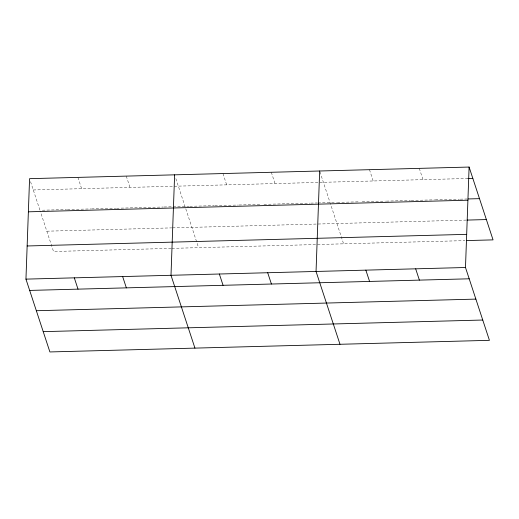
<?xml version="1.0" encoding="UTF-8"?>
<svg xmlns="http://www.w3.org/2000/svg" width="519" height="519" viewBox="0 0 519 519"><rect width="100%" height="100%" fill="white"/><g stroke="black" fill="none" stroke-linecap="round" stroke-linejoin="round"><path stroke-width="0.39" stroke-dasharray="2.6 1.95" d="M33.281 189.96L468.002 178.471M42.376 210.201L66.549 209.566M67.353 209.546L90.728 208.923M91.532 208.904L115.705 208.268M116.509 208.242L138.268 207.671M139.073 207.645L163.251 207.01M164.056 206.99L189.033 206.328M189.837 206.309L214.016 205.667M214.821 205.647L238.189 205.031M238.993 205.005L260.752 204.434M263.976 204.35L285.735 203.772M286.54 203.753L309.908 203.13M310.712 203.111L317.161 202.942M317.965 202.923L336.481 202.429M337.285 202.41L358.979 201.833M362.191 201.748L385.494 201.132M386.298 201.113L410.399 200.477M411.204 200.457L434.5 199.841M435.305 199.821L459.412 199.179M460.21 199.16L467.444 198.972M46.833 231.189L171.737 227.886M172.542 227.867L466.289 220.101M171.16 248.38L53.515 251.494L40.203 211.012M171.971 248.361L464.927 240.621M419.294 168.37L423.004 179.665M369.476 169.681L373.193 180.982M319.912 171.75L343.604 243.826M271.314 172.276L275.031 183.57M222.962 173.554L226.68 184.848M175.857 178.601L198.556 247.66M126.266 176.11L129.984 187.404M77.915 177.388L81.632 188.682M30.556 181.682L39.957 210.266"/><path stroke-width="0.78" d="M469.105 167.053L465.485 267.506L489.43 340.334L49.895 351.947L25.95 279.125L29.57 178.666L469.105 167.053L493.05 239.875L466.536 240.576M174.618 174.832L170.998 275.291L194.943 348.113M319.665 170.998L316.045 271.456L339.99 344.285M468.002 178.471L472.822 178.348M468.248 198.946L479.498 198.654M28.376 211.817L467.911 200.204M467.094 220.082L486.374 219.569M27.144 245.974L466.685 234.354M25.95 279.125L465.485 267.506M29.661 290.419L469.202 278.8M36.336 310.725L475.878 299.106M43.22 331.647L482.754 320.028M415.674 268.823L419.384 280.117M365.856 270.139L369.573 281.434M267.694 272.735L271.411 284.029M219.349 274.013L223.06 285.307M122.646 276.569L126.364 287.863M74.301 277.847L78.012 289.141"/></g></svg>
